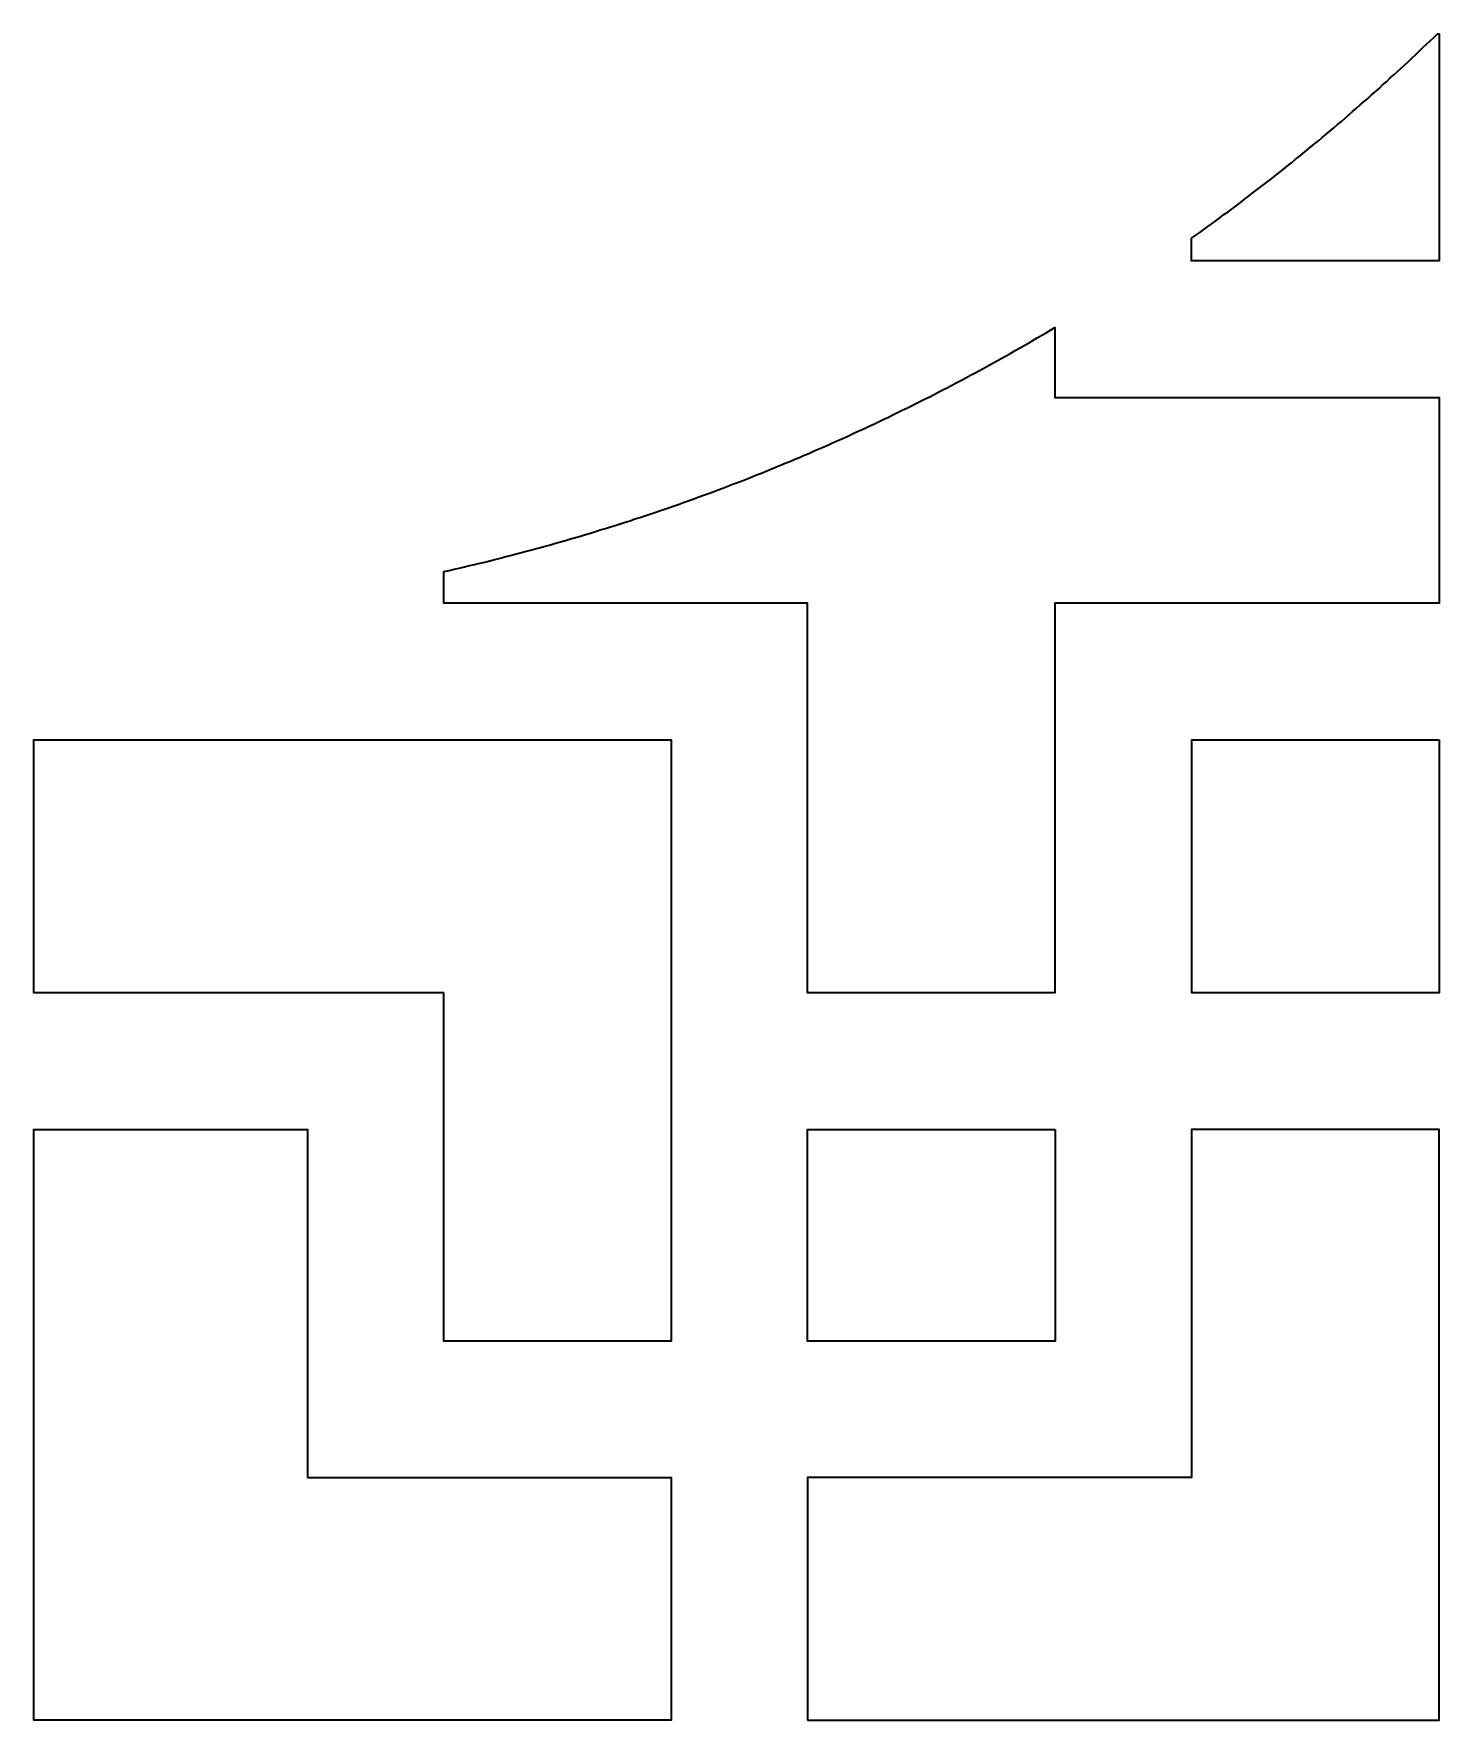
# Model space of a CAD drawing. Header units: centimetres. Extents: x 24 to 482, y -156 to 120.
# Drawn here: x 315.5 to 334.04, y -60.5 to -38.27 of the extents above; entities that cross this region are included whole.
import ezdxf

# ---------------------------------------------------------------- set-up
doc = ezdxf.new("R2010")
doc.units = ezdxf.units.CM
doc.header["$MEASUREMENT"] = 0
doc.layers.add('layer 1', color=7, linetype='Continuous')

msp = doc.modelspace()

# ---------------------------------------------------------------- linework, layer by layer
at = {"layer": 'layer 1', "color": 250, "lineweight": 35}
for points, knots in [([(330.77282, -40.96453), (330.77282, -40.96453), (330.77282, -41.26454), (330.77282, -41.26454), (330.77282, -41.26454), (330.77282, -41.26454), (334.04032, -41.26454), (334.04032, -41.26454), (334.04032, -41.26454), (334.04032, -41.26454), (334.04032, -38.26954), (334.04032, -38.26954), (334.04032, -38.26954), (334.04032, -38.26954), (334.01532, -38.26954), (334.01532, -38.26954), (334.01532, -38.26954), (334.01532, -38.26954), (334.01532, -38.26954), (334.01532, -38.26954), (334.01532, -38.26954), (334.01532, -38.26954), (333.96782, -38.31704), (333.96782, -38.31704), (333.96782, -38.31704), (333.96782, -38.31704), (333.92032, -38.36204), (333.92032, -38.36204), (333.92032, -38.36204), (333.92032, -38.36204), (333.87282, -38.40704), (333.87282, -38.40704), (333.87282, -38.40704), (333.87282, -38.40704), (333.82532, -38.45204), (333.82532, -38.45204), (333.82532, -38.45204), (333.82532, -38.45204), (333.77782, -38.49704), (333.77782, -38.49704), (333.77782, -38.49704), (333.77782, -38.49704), (333.73032, -38.54454), (333.73032, -38.54454), (333.73032, -38.54454), (333.73032, -38.54454), (333.68032, -38.58953), (333.68032, -38.58953), (333.68032, -38.58953), (333.68032, -38.58953), (333.63282, -38.63454), (333.63282, -38.63454), (333.63282, -38.63454), (333.63282, -38.63454), (333.58532, -38.67954), (333.58532, -38.67954), (333.58532, -38.67954), (333.58532, -38.67954), (333.53782, -38.72204), (333.53782, -38.72204), (333.53782, -38.72204), (333.53782, -38.72204), (333.48782, -38.76704), (333.48782, -38.76704), (333.48782, -38.76704), (333.48782, -38.76704), (333.44032, -38.81204), (333.44032, -38.81204), (333.44032, -38.81204), (333.44032, -38.81204), (333.39032, -38.85704), (333.39032, -38.85704), (333.39032, -38.85704), (333.39032, -38.85704), (333.34282, -38.90203), (333.34282, -38.90203), (333.34282, -38.90203), (333.34282, -38.90203), (333.29282, -38.94454), (333.29282, -38.94454), (333.29282, -38.94454), (333.29282, -38.94454), (333.24532, -38.98953), (333.24532, -38.98953), (333.24532, -38.98953), (333.24532, -38.98953), (333.19532, -39.03454), (333.19532, -39.03454), (333.19532, -39.03454), (333.19532, -39.03454), (333.14532, -39.07704), (333.14532, -39.07704), (333.14532, -39.07704), (333.14532, -39.07704), (333.09782, -39.12204), (333.09782, -39.12204), (333.09782, -39.12204), (333.09782, -39.12204), (333.04782, -39.16454), (333.04782, -39.16454), (333.04782, -39.16454), (333.04782, -39.16454), (332.99782, -39.20704), (332.99782, -39.20704), (332.99782, -39.20704), (332.99782, -39.20704), (332.94782, -39.25204), (332.94782, -39.25204), (332.94782, -39.25204), (332.94782, -39.25204), (332.89782, -39.29453), (332.89782, -39.29453), (332.89782, -39.29453), (332.89782, -39.29453), (332.84782, -39.33704), (332.84782, -39.33704), (332.84782, -39.33704), (332.84782, -39.33704), (332.80032, -39.38203), (332.80032, -39.38203), (332.80032, -39.38203), (332.80032, -39.38203), (332.75031, -39.42454), (332.75031, -39.42454), (332.75031, -39.42454), (332.75031, -39.42454), (332.69782, -39.46704), (332.69782, -39.46704), (332.69782, -39.46704), (332.69782, -39.46704), (332.64782, -39.50954), (332.64782, -39.50954), (332.64782, -39.50954), (332.64782, -39.50954), (332.59781, -39.55204), (332.59781, -39.55204), (332.59781, -39.55204), (332.59781, -39.55204), (332.54782, -39.59454), (332.54782, -39.59454), (332.54782, -39.59454), (332.54782, -39.59454), (332.49782, -39.63704), (332.49782, -39.63704), (332.49782, -39.63704), (332.49782, -39.63704), (332.44781, -39.67954), (332.44781, -39.67954), (332.44781, -39.67954), (332.44781, -39.67954), (332.39532, -39.72204), (332.39532, -39.72204), (332.39532, -39.72204), (332.39532, -39.72204), (332.34532, -39.76204), (332.34532, -39.76204), (332.34532, -39.76204), (332.34532, -39.76204), (332.29531, -39.80454), (332.29531, -39.80454), (332.29531, -39.80454), (332.29531, -39.80454), (332.24282, -39.84704), (332.24282, -39.84704), (332.24282, -39.84704), (332.24282, -39.84704), (332.19282, -39.88704), (332.19282, -39.88704), (332.19282, -39.88704), (332.19282, -39.88704), (332.14031, -39.92953), (332.14031, -39.92953), (332.14031, -39.92953), (332.14031, -39.92953), (332.09032, -39.97204), (332.09032, -39.97204), (332.09032, -39.97204), (332.09032, -39.97204), (332.03782, -40.01203), (332.03782, -40.01203), (332.03782, -40.01203), (332.03782, -40.01203), (331.98781, -40.05454), (331.98781, -40.05454), (331.98781, -40.05454), (331.98781, -40.05454), (331.93532, -40.09453), (331.93532, -40.09453), (331.93532, -40.09453), (331.93532, -40.09453), (331.88282, -40.13454), (331.88282, -40.13454), (331.88282, -40.13454), (331.88282, -40.13454), (331.83031, -40.17703), (331.83031, -40.17703), (331.83031, -40.17703), (331.83031, -40.17703), (331.78032, -40.21704), (331.78032, -40.21704), (331.78032, -40.21704), (331.78032, -40.21704), (331.72782, -40.25703), (331.72782, -40.25703), (331.72782, -40.25703), (331.72782, -40.25703), (331.67532, -40.29704), (331.67532, -40.29704), (331.67532, -40.29704), (331.67532, -40.29704), (331.62282, -40.33703), (331.62282, -40.33703), (331.62282, -40.33703), (331.62282, -40.33703), (331.57032, -40.37704), (331.57032, -40.37704), (331.57032, -40.37704), (331.57032, -40.37704), (331.51782, -40.41703), (331.51782, -40.41703), (331.51782, -40.41703), (331.51782, -40.41703), (331.46532, -40.45704), (331.46532, -40.45704), (331.46532, -40.45704), (331.46532, -40.45704), (331.41282, -40.49703), (331.41282, -40.49703), (331.41282, -40.49703), (331.41282, -40.49703), (331.36032, -40.53704), (331.36032, -40.53704), (331.36032, -40.53704), (331.36032, -40.53704), (331.30782, -40.57703), (331.30782, -40.57703), (331.30782, -40.57703), (331.30782, -40.57703), (331.25532, -40.61704), (331.25532, -40.61704), (331.25532, -40.61704), (331.25532, -40.61704), (331.20032, -40.65453), (331.20032, -40.65453), (331.20032, -40.65453), (331.20032, -40.65453), (331.14782, -40.69454), (331.14782, -40.69454), (331.14782, -40.69454), (331.14782, -40.69454), (331.09532, -40.73453), (331.09532, -40.73453), (331.09532, -40.73453), (331.09532, -40.73453), (331.04282, -40.77204), (331.04282, -40.77204), (331.04282, -40.77204), (331.04282, -40.77204), (330.98782, -40.81203), (330.98782, -40.81203), (330.98782, -40.81203), (330.98782, -40.81203), (330.93532, -40.84954), (330.93532, -40.84954), (330.93532, -40.84954), (330.93532, -40.84954), (330.88032, -40.88953), (330.88032, -40.88953), (330.88032, -40.88953), (330.88032, -40.88953), (330.82782, -40.92704), (330.82782, -40.92704), (330.82782, -40.92704), (330.82782, -40.92704), (330.77282, -40.96453), (330.77282, -40.96453)], [0, 0, 0, 0, 0.01428571, 0.01428571, 0.01428571, 0.01428571, 0.02857143, 0.02857143, 0.02857143, 0.02857143, 0.04285714, 0.04285714, 0.04285714, 0.04285714, 0.05714286, 0.05714286, 0.05714286, 0.05714286, 0.07142857, 0.07142857, 0.07142857, 0.07142857, 0.08571429, 0.08571429, 0.08571429, 0.08571429, 0.1, 0.1, 0.1, 0.1, 0.11428571, 0.11428571, 0.11428571, 0.11428571, 0.12857143, 0.12857143, 0.12857143, 0.12857143, 0.14285714, 0.14285714, 0.14285714, 0.14285714, 0.15714286, 0.15714286, 0.15714286, 0.15714286, 0.17142857, 0.17142857, 0.17142857, 0.17142857, 0.18571429, 0.18571429, 0.18571429, 0.18571429, 0.2, 0.2, 0.2, 0.2, 0.21428571, 0.21428571, 0.21428571, 0.21428571, 0.22857143, 0.22857143, 0.22857143, 0.22857143, 0.24285714, 0.24285714, 0.24285714, 0.24285714, 0.25714286, 0.25714286, 0.25714286, 0.25714286, 0.27142857, 0.27142857, 0.27142857, 0.27142857, 0.28571429, 0.28571429, 0.28571429, 0.28571429, 0.3, 0.3, 0.3, 0.3, 0.31428571, 0.31428571, 0.31428571, 0.31428571, 0.32857143, 0.32857143, 0.32857143, 0.32857143, 0.34285714, 0.34285714, 0.34285714, 0.34285714, 0.35714286, 0.35714286, 0.35714286, 0.35714286, 0.37142857, 0.37142857, 0.37142857, 0.37142857, 0.38571429, 0.38571429, 0.38571429, 0.38571429, 0.4, 0.4, 0.4, 0.4, 0.41428571, 0.41428571, 0.41428571, 0.41428571, 0.42857143, 0.42857143, 0.42857143, 0.42857143, 0.44285714, 0.44285714, 0.44285714, 0.44285714, 0.45714286, 0.45714286, 0.45714286, 0.45714286, 0.47142857, 0.47142857, 0.47142857, 0.47142857, 0.48571429, 0.48571429, 0.48571429, 0.48571429, 0.5, 0.5, 0.5, 0.5, 0.51428571, 0.51428571, 0.51428571, 0.51428571, 0.52857143, 0.52857143, 0.52857143, 0.52857143, 0.54285714, 0.54285714, 0.54285714, 0.54285714, 0.55714286, 0.55714286, 0.55714286, 0.55714286, 0.57142857, 0.57142857, 0.57142857, 0.57142857, 0.58571429, 0.58571429, 0.58571429, 0.58571429, 0.6, 0.6, 0.6, 0.6, 0.61428571, 0.61428571, 0.61428571, 0.61428571, 0.62857143, 0.62857143, 0.62857143, 0.62857143, 0.64285714, 0.64285714, 0.64285714, 0.64285714, 0.65714286, 0.65714286, 0.65714286, 0.65714286, 0.67142857, 0.67142857, 0.67142857, 0.67142857, 0.68571429, 0.68571429, 0.68571429, 0.68571429, 0.7, 0.7, 0.7, 0.7, 0.71428571, 0.71428571, 0.71428571, 0.71428571, 0.72857143, 0.72857143, 0.72857143, 0.72857143, 0.74285714, 0.74285714, 0.74285714, 0.74285714, 0.75714286, 0.75714286, 0.75714286, 0.75714286, 0.77142857, 0.77142857, 0.77142857, 0.77142857, 0.78571429, 0.78571429, 0.78571429, 0.78571429, 0.8, 0.8, 0.8, 0.8, 0.81428571, 0.81428571, 0.81428571, 0.81428571, 0.82857143, 0.82857143, 0.82857143, 0.82857143, 0.84285714, 0.84285714, 0.84285714, 0.84285714, 0.85714286, 0.85714286, 0.85714286, 0.85714286, 0.87142857, 0.87142857, 0.87142857, 0.87142857, 0.88571429, 0.88571429, 0.88571429, 0.88571429, 0.9, 0.9, 0.9, 0.9, 0.91428571, 0.91428571, 0.91428571, 0.91428571, 0.92857143, 0.92857143, 0.92857143, 0.92857143, 0.94285714, 0.94285714, 0.94285714, 0.94285714, 0.95714286, 0.95714286, 0.95714286, 0.95714286, 0.97142857, 0.97142857, 0.97142857, 0.97142857, 1, 1, 1, 1]), ([(320.91282, -45.35954), (320.91282, -45.35954), (320.91282, -45.77704), (320.91282, -45.77704), (320.91282, -45.77704), (320.91282, -45.77704), (325.70782, -45.77704), (325.70782, -45.77704), (325.70782, -45.77704), (325.70782, -45.77704), (325.70782, -50.91454), (325.70782, -50.91454), (325.70782, -50.91454), (325.70782, -50.91454), (328.97031, -50.91454), (328.97031, -50.91454), (328.97031, -50.91454), (328.97031, -50.91454), (328.97031, -45.77704), (328.97031, -45.77704), (328.97031, -45.77704), (328.97031, -45.77704), (334.04032, -45.77704), (334.04032, -45.77704), (334.04032, -45.77704), (334.04032, -45.77704), (334.04032, -43.06454), (334.04032, -43.06454), (334.04032, -43.06454), (334.04032, -43.06454), (328.97031, -43.06454), (328.97031, -43.06454), (328.97031, -43.06454), (328.97031, -43.06454), (328.97031, -42.14204), (328.97031, -42.14204), (328.97031, -42.14204), (328.97031, -42.14204), (328.97031, -42.14204), (328.97031, -42.14204), (328.97031, -42.14204), (328.97031, -42.14204), (328.91282, -42.17704), (328.91282, -42.17704), (328.91282, -42.17704), (328.91282, -42.17704), (328.85532, -42.21204), (328.85532, -42.21204), (328.85532, -42.21204), (328.85532, -42.21204), (328.79781, -42.24453), (328.79781, -42.24453), (328.79781, -42.24453), (328.79781, -42.24453), (328.73782, -42.27954), (328.73782, -42.27954), (328.73782, -42.27954), (328.73782, -42.27954), (328.68032, -42.31203), (328.68032, -42.31203), (328.68032, -42.31203), (328.68032, -42.31203), (328.62281, -42.34704), (328.62281, -42.34704), (328.62281, -42.34704), (328.62281, -42.34704), (328.56532, -42.37954), (328.56532, -42.37954), (328.56532, -42.37954), (328.56532, -42.37954), (328.50532, -42.41454), (328.50532, -42.41454), (328.50532, -42.41454), (328.50532, -42.41454), (328.44782, -42.44704), (328.44782, -42.44704), (328.44782, -42.44704), (328.44782, -42.44704), (328.38782, -42.47953), (328.38782, -42.47953), (328.38782, -42.47953), (328.38782, -42.47953), (328.33031, -42.51454), (328.33031, -42.51454), (328.33031, -42.51454), (328.33031, -42.51454), (328.27032, -42.54704), (328.27032, -42.54704), (328.27032, -42.54704), (328.27032, -42.54704), (328.21282, -42.57954), (328.21282, -42.57954), (328.21282, -42.57954), (328.21282, -42.57954), (328.15281, -42.61204), (328.15281, -42.61204), (328.15281, -42.61204), (328.15281, -42.61204), (328.09532, -42.64454), (328.09532, -42.64454), (328.09532, -42.64454), (328.09532, -42.64454), (328.03532, -42.67704), (328.03532, -42.67704), (328.03532, -42.67704), (328.03532, -42.67704), (327.97532, -42.70953), (327.97532, -42.70953), (327.97532, -42.70953), (327.97532, -42.70953), (327.91782, -42.74204), (327.91782, -42.74204), (327.91782, -42.74204), (327.91782, -42.74204), (327.85781, -42.77204), (327.85781, -42.77204), (327.85781, -42.77204), (327.85781, -42.77204), (327.79782, -42.80454), (327.79782, -42.80454), (327.79782, -42.80454), (327.79782, -42.80454), (327.73782, -42.83704), (327.73782, -42.83704), (327.73782, -42.83704), (327.73782, -42.83704), (327.67781, -42.86703), (327.67781, -42.86703), (327.67781, -42.86703), (327.67781, -42.86703), (327.62032, -42.89954), (327.62032, -42.89954), (327.62032, -42.89954), (327.62032, -42.89954), (327.56032, -42.93204), (327.56032, -42.93204), (327.56032, -42.93204), (327.56032, -42.93204), (327.50032, -42.96204), (327.50032, -42.96204), (327.50032, -42.96204), (327.50032, -42.96204), (327.44032, -42.99204), (327.44032, -42.99204), (327.44032, -42.99204), (327.44032, -42.99204), (327.38031, -43.02453), (327.38031, -43.02453), (327.38031, -43.02453), (327.38031, -43.02453), (327.32032, -43.05454), (327.32032, -43.05454), (327.32032, -43.05454), (327.32032, -43.05454), (327.26032, -43.08454), (327.26032, -43.08454), (327.26032, -43.08454), (327.26032, -43.08454), (327.19781, -43.11453), (327.19781, -43.11453), (327.19781, -43.11453), (327.19781, -43.11453), (327.13782, -43.14454), (327.13782, -43.14454), (327.13782, -43.14454), (327.13782, -43.14454), (327.07782, -43.17454), (327.07782, -43.17454), (327.07782, -43.17454), (327.07782, -43.17454), (327.01782, -43.20454), (327.01782, -43.20454), (327.01782, -43.20454), (327.01782, -43.20454), (326.95782, -43.23454), (326.95782, -43.23454), (326.95782, -43.23454), (326.95782, -43.23454), (326.89531, -43.26453), (326.89531, -43.26453), (326.89531, -43.26453), (326.89531, -43.26453), (326.83532, -43.29454), (326.83532, -43.29454), (326.83532, -43.29454), (326.83532, -43.29454), (326.77532, -43.32454), (326.77532, -43.32454), (326.77532, -43.32454), (326.77532, -43.32454), (326.71282, -43.35203), (326.71282, -43.35203), (326.71282, -43.35203), (326.71282, -43.35203), (326.65282, -43.38204), (326.65282, -43.38204), (326.65282, -43.38204), (326.65282, -43.38204), (326.59031, -43.41204), (326.59031, -43.41204), (326.59031, -43.41204), (326.59031, -43.41204), (326.53032, -43.43954), (326.53032, -43.43954), (326.53032, -43.43954), (326.53032, -43.43954), (326.46782, -43.46954), (326.46782, -43.46954), (326.46782, -43.46954), (326.46782, -43.46954), (326.40781, -43.49704), (326.40781, -43.49704), (326.40781, -43.49704), (326.40781, -43.49704), (326.34532, -43.52454), (326.34532, -43.52454), (326.34532, -43.52454), (326.34532, -43.52454), (326.28532, -43.55454), (326.28532, -43.55454), (326.28532, -43.55454), (326.28532, -43.55454), (326.22282, -43.58203), (326.22282, -43.58203), (326.22282, -43.58203), (326.22282, -43.58203), (326.16032, -43.60954), (326.16032, -43.60954), (326.16032, -43.60954), (326.16032, -43.60954), (326.09781, -43.63704), (326.09781, -43.63704), (326.09781, -43.63704), (326.09781, -43.63704), (326.03782, -43.66453), (326.03782, -43.66453), (326.03782, -43.66453), (326.03782, -43.66453), (325.97532, -43.69204), (325.97532, -43.69204), (325.97532, -43.69204), (325.97532, -43.69204), (325.91282, -43.71954), (325.91282, -43.71954), (325.91282, -43.71954), (325.91282, -43.71954), (325.85032, -43.74703), (325.85032, -43.74703), (325.85032, -43.74703), (325.85032, -43.74703), (325.78781, -43.77454), (325.78781, -43.77454), (325.78781, -43.77454), (325.78781, -43.77454), (325.72532, -43.80204), (325.72532, -43.80204), (325.72532, -43.80204), (325.72532, -43.80204), (325.66282, -43.82703), (325.66282, -43.82703), (325.66282, -43.82703), (325.66282, -43.82703), (325.60281, -43.85454), (325.60281, -43.85454), (325.60281, -43.85454), (325.60281, -43.85454), (325.54032, -43.87954), (325.54032, -43.87954), (325.54032, -43.87954), (325.54032, -43.87954), (325.47531, -43.90703), (325.47531, -43.90703), (325.47531, -43.90703), (325.47531, -43.90703), (325.41282, -43.93204), (325.41282, -43.93204), (325.41282, -43.93204), (325.41282, -43.93204), (325.35032, -43.95954), (325.35032, -43.95954), (325.35032, -43.95954), (325.35032, -43.95954), (325.28781, -43.98453), (325.28781, -43.98453), (325.28781, -43.98453), (325.28781, -43.98453), (325.22532, -44.00954), (325.22532, -44.00954), (325.22532, -44.00954), (325.22532, -44.00954), (325.16281, -44.03704), (325.16281, -44.03704), (325.16281, -44.03704), (325.16281, -44.03704), (325.10032, -44.06203), (325.10032, -44.06203), (325.10032, -44.06203), (325.10032, -44.06203), (325.03532, -44.08704), (325.03532, -44.08704), (325.03532, -44.08704), (325.03532, -44.08704), (324.97281, -44.11204), (324.97281, -44.11204), (324.97281, -44.11204), (324.97281, -44.11204), (324.91032, -44.13703), (324.91032, -44.13703), (324.91032, -44.13703), (324.91032, -44.13703), (324.84531, -44.16204), (324.84531, -44.16204), (324.84531, -44.16204), (324.84531, -44.16204), (324.78282, -44.18704), (324.78282, -44.18704), (324.78282, -44.18704), (324.78282, -44.18704), (324.72032, -44.20954), (324.72032, -44.20954), (324.72032, -44.20954), (324.72032, -44.20954), (324.65531, -44.23454), (324.65531, -44.23454), (324.65531, -44.23454), (324.65531, -44.23454), (324.59282, -44.25954), (324.59282, -44.25954), (324.59282, -44.25954), (324.59282, -44.25954), (324.52781, -44.28204), (324.52781, -44.28204), (324.52781, -44.28204), (324.52781, -44.28204), (324.46532, -44.30703), (324.46532, -44.30703), (324.46532, -44.30703), (324.46532, -44.30703), (324.40032, -44.32954), (324.40032, -44.32954), (324.40032, -44.32954), (324.40032, -44.32954), (324.33531, -44.35454), (324.33531, -44.35454), (324.33531, -44.35454), (324.33531, -44.35454), (324.27282, -44.37703), (324.27282, -44.37703), (324.27282, -44.37703), (324.27282, -44.37703), (324.20781, -44.39954), (324.20781, -44.39954), (324.20781, -44.39954), (324.20781, -44.39954), (324.14532, -44.42454), (324.14532, -44.42454), (324.14532, -44.42454), (324.14532, -44.42454), (324.08032, -44.44704), (324.08032, -44.44704), (324.08032, -44.44704), (324.08032, -44.44704), (324.01531, -44.46954), (324.01531, -44.46954), (324.01531, -44.46954), (324.01531, -44.46954), (323.95032, -44.49204), (323.95032, -44.49204), (323.95032, -44.49204), (323.95032, -44.49204), (323.88781, -44.51454), (323.88781, -44.51454), (323.88781, -44.51454), (323.88781, -44.51454), (323.82282, -44.53703), (323.82282, -44.53703), (323.82282, -44.53703), (323.82282, -44.53703), (323.75782, -44.55954), (323.75782, -44.55954), (323.75782, -44.55954), (323.75782, -44.55954), (323.69282, -44.57954), (323.69282, -44.57954), (323.69282, -44.57954), (323.69282, -44.57954), (323.62782, -44.60204), (323.62782, -44.60204), (323.62782, -44.60204), (323.62782, -44.60204), (323.56281, -44.62453), (323.56281, -44.62453), (323.56281, -44.62453), (323.56281, -44.62453), (323.49782, -44.64704), (323.49782, -44.64704), (323.49782, -44.64704), (323.49782, -44.64704), (323.43282, -44.66704), (323.43282, -44.66704), (323.43282, -44.66704), (323.43282, -44.66704), (323.36782, -44.68954), (323.36782, -44.68954), (323.36782, -44.68954), (323.36782, -44.68954), (323.30282, -44.70954), (323.30282, -44.70954), (323.30282, -44.70954), (323.30282, -44.70954), (323.23781, -44.72954), (323.23781, -44.72954), (323.23781, -44.72954), (323.23781, -44.72954), (323.17282, -44.75204), (323.17282, -44.75204), (323.17282, -44.75204), (323.17282, -44.75204), (323.10782, -44.77203), (323.10782, -44.77203), (323.10782, -44.77203), (323.10782, -44.77203), (323.04282, -44.79204), (323.04282, -44.79204), (323.04282, -44.79204), (323.04282, -44.79204), (322.97532, -44.81204), (322.97532, -44.81204), (322.97532, -44.81204), (322.97532, -44.81204), (322.91031, -44.83204), (322.91031, -44.83204), (322.91031, -44.83204), (322.91031, -44.83204), (322.84532, -44.85203), (322.84532, -44.85203), (322.84532, -44.85203), (322.84532, -44.85203), (322.78031, -44.87204), (322.78031, -44.87204), (322.78031, -44.87204), (322.78031, -44.87204), (322.71282, -44.89204), (322.71282, -44.89204), (322.71282, -44.89204), (322.71282, -44.89204), (322.64782, -44.91204), (322.64782, -44.91204), (322.64782, -44.91204), (322.64782, -44.91204), (322.58282, -44.92953), (322.58282, -44.92953), (322.58282, -44.92953), (322.58282, -44.92953), (322.51532, -44.94954), (322.51532, -44.94954), (322.51532, -44.94954), (322.51532, -44.94954), (322.45031, -44.96954), (322.45031, -44.96954), (322.45031, -44.96954), (322.45031, -44.96954), (322.38282, -44.98704), (322.38282, -44.98704), (322.38282, -44.98704), (322.38282, -44.98704), (322.31782, -45.00704), (322.31782, -45.00704), (322.31782, -45.00704), (322.31782, -45.00704), (322.25032, -45.02454), (322.25032, -45.02454), (322.25032, -45.02454), (322.25032, -45.02454), (322.18532, -45.04204), (322.18532, -45.04204), (322.18532, -45.04204), (322.18532, -45.04204), (322.11781, -45.06204), (322.11781, -45.06204), (322.11781, -45.06204), (322.11781, -45.06204), (322.05282, -45.07954), (322.05282, -45.07954), (322.05282, -45.07954), (322.05282, -45.07954), (321.98531, -45.09703), (321.98531, -45.09703), (321.98531, -45.09703), (321.98531, -45.09703), (321.91782, -45.11454), (321.91782, -45.11454), (321.91782, -45.11454), (321.91782, -45.11454), (321.85282, -45.13204), (321.85282, -45.13204), (321.85282, -45.13204), (321.85282, -45.13204), (321.78532, -45.14954), (321.78532, -45.14954), (321.78532, -45.14954), (321.78532, -45.14954), (321.71782, -45.16704), (321.71782, -45.16704), (321.71782, -45.16704), (321.71782, -45.16704), (321.65281, -45.18454), (321.65281, -45.18454), (321.65281, -45.18454), (321.65281, -45.18454), (321.58532, -45.19954), (321.58532, -45.19954), (321.58532, -45.19954), (321.58532, -45.19954), (321.51782, -45.21704), (321.51782, -45.21704), (321.51782, -45.21704), (321.51782, -45.21704), (321.45032, -45.23454), (321.45032, -45.23454), (321.45032, -45.23454), (321.45032, -45.23454), (321.38532, -45.24953), (321.38532, -45.24953), (321.38532, -45.24953), (321.38532, -45.24953), (321.31781, -45.26704), (321.31781, -45.26704), (321.31781, -45.26704), (321.31781, -45.26704), (321.25032, -45.28204), (321.25032, -45.28204), (321.25032, -45.28204), (321.25032, -45.28204), (321.18281, -45.29954), (321.18281, -45.29954), (321.18281, -45.29954), (321.18281, -45.29954), (321.11532, -45.31454), (321.11532, -45.31454), (321.11532, -45.31454), (321.11532, -45.31454), (321.04782, -45.32953), (321.04782, -45.32953), (321.04782, -45.32953), (321.04782, -45.32953), (320.98032, -45.34454), (320.98032, -45.34454), (320.98032, -45.34454), (320.98032, -45.34454), (320.91282, -45.35954), (320.91282, -45.35954)], [0, 0, 0, 0, 0.00719424, 0.00719424, 0.00719424, 0.00719424, 0.01438849, 0.01438849, 0.01438849, 0.01438849, 0.02158273, 0.02158273, 0.02158273, 0.02158273, 0.02877698, 0.02877698, 0.02877698, 0.02877698, 0.03597122, 0.03597122, 0.03597122, 0.03597122, 0.04316547, 0.04316547, 0.04316547, 0.04316547, 0.05035971, 0.05035971, 0.05035971, 0.05035971, 0.05755396, 0.05755396, 0.05755396, 0.05755396, 0.0647482, 0.0647482, 0.0647482, 0.0647482, 0.07194245, 0.07194245, 0.07194245, 0.07194245, 0.07913669, 0.07913669, 0.07913669, 0.07913669, 0.08633094, 0.08633094, 0.08633094, 0.08633094, 0.09352518, 0.09352518, 0.09352518, 0.09352518, 0.10071942, 0.10071942, 0.10071942, 0.10071942, 0.10791367, 0.10791367, 0.10791367, 0.10791367, 0.11510791, 0.11510791, 0.11510791, 0.11510791, 0.12230216, 0.12230216, 0.12230216, 0.12230216, 0.1294964, 0.1294964, 0.1294964, 0.1294964, 0.13669065, 0.13669065, 0.13669065, 0.13669065, 0.14388489, 0.14388489, 0.14388489, 0.14388489, 0.15107914, 0.15107914, 0.15107914, 0.15107914, 0.15827338, 0.15827338, 0.15827338, 0.15827338, 0.16546763, 0.16546763, 0.16546763, 0.16546763, 0.17266187, 0.17266187, 0.17266187, 0.17266187, 0.17985612, 0.17985612, 0.17985612, 0.17985612, 0.18705036, 0.18705036, 0.18705036, 0.18705036, 0.1942446, 0.1942446, 0.1942446, 0.1942446, 0.20143885, 0.20143885, 0.20143885, 0.20143885, 0.20863309, 0.20863309, 0.20863309, 0.20863309, 0.21582734, 0.21582734, 0.21582734, 0.21582734, 0.22302158, 0.22302158, 0.22302158, 0.22302158, 0.23021583, 0.23021583, 0.23021583, 0.23021583, 0.23741007, 0.23741007, 0.23741007, 0.23741007, 0.24460432, 0.24460432, 0.24460432, 0.24460432, 0.25179856, 0.25179856, 0.25179856, 0.25179856, 0.25899281, 0.25899281, 0.25899281, 0.25899281, 0.26618705, 0.26618705, 0.26618705, 0.26618705, 0.27338129, 0.27338129, 0.27338129, 0.27338129, 0.28057554, 0.28057554, 0.28057554, 0.28057554, 0.28776978, 0.28776978, 0.28776978, 0.28776978, 0.29496403, 0.29496403, 0.29496403, 0.29496403, 0.30215827, 0.30215827, 0.30215827, 0.30215827, 0.30935252, 0.30935252, 0.30935252, 0.30935252, 0.31654676, 0.31654676, 0.31654676, 0.31654676, 0.32374101, 0.32374101, 0.32374101, 0.32374101, 0.33093525, 0.33093525, 0.33093525, 0.33093525, 0.3381295, 0.3381295, 0.3381295, 0.3381295, 0.34532374, 0.34532374, 0.34532374, 0.34532374, 0.35251799, 0.35251799, 0.35251799, 0.35251799, 0.35971223, 0.35971223, 0.35971223, 0.35971223, 0.36690647, 0.36690647, 0.36690647, 0.36690647, 0.37410072, 0.37410072, 0.37410072, 0.37410072, 0.38129496, 0.38129496, 0.38129496, 0.38129496, 0.38848921, 0.38848921, 0.38848921, 0.38848921, 0.39568345, 0.39568345, 0.39568345, 0.39568345, 0.4028777, 0.4028777, 0.4028777, 0.4028777, 0.41007194, 0.41007194, 0.41007194, 0.41007194, 0.41726619, 0.41726619, 0.41726619, 0.41726619, 0.42446043, 0.42446043, 0.42446043, 0.42446043, 0.43165468, 0.43165468, 0.43165468, 0.43165468, 0.43884892, 0.43884892, 0.43884892, 0.43884892, 0.44604317, 0.44604317, 0.44604317, 0.44604317, 0.45323741, 0.45323741, 0.45323741, 0.45323741, 0.46043165, 0.46043165, 0.46043165, 0.46043165, 0.4676259, 0.4676259, 0.4676259, 0.4676259, 0.47482014, 0.47482014, 0.47482014, 0.47482014, 0.48201439, 0.48201439, 0.48201439, 0.48201439, 0.48920863, 0.48920863, 0.48920863, 0.48920863, 0.49640288, 0.49640288, 0.49640288, 0.49640288, 0.50359712, 0.50359712, 0.50359712, 0.50359712, 0.51079137, 0.51079137, 0.51079137, 0.51079137, 0.51798561, 0.51798561, 0.51798561, 0.51798561, 0.52517986, 0.52517986, 0.52517986, 0.52517986, 0.5323741, 0.5323741, 0.5323741, 0.5323741, 0.53956835, 0.53956835, 0.53956835, 0.53956835, 0.54676259, 0.54676259, 0.54676259, 0.54676259, 0.55395683, 0.55395683, 0.55395683, 0.55395683, 0.56115108, 0.56115108, 0.56115108, 0.56115108, 0.56834532, 0.56834532, 0.56834532, 0.56834532, 0.57553957, 0.57553957, 0.57553957, 0.57553957, 0.58273381, 0.58273381, 0.58273381, 0.58273381, 0.58992806, 0.58992806, 0.58992806, 0.58992806, 0.5971223, 0.5971223, 0.5971223, 0.5971223, 0.60431655, 0.60431655, 0.60431655, 0.60431655, 0.61151079, 0.61151079, 0.61151079, 0.61151079, 0.61870504, 0.61870504, 0.61870504, 0.61870504, 0.62589928, 0.62589928, 0.62589928, 0.62589928, 0.63309353, 0.63309353, 0.63309353, 0.63309353, 0.64028777, 0.64028777, 0.64028777, 0.64028777, 0.64748201, 0.64748201, 0.64748201, 0.64748201, 0.65467626, 0.65467626, 0.65467626, 0.65467626, 0.6618705, 0.6618705, 0.6618705, 0.6618705, 0.66906475, 0.66906475, 0.66906475, 0.66906475, 0.67625899, 0.67625899, 0.67625899, 0.67625899, 0.68345324, 0.68345324, 0.68345324, 0.68345324, 0.69064748, 0.69064748, 0.69064748, 0.69064748, 0.69784173, 0.69784173, 0.69784173, 0.69784173, 0.70503597, 0.70503597, 0.70503597, 0.70503597, 0.71223022, 0.71223022, 0.71223022, 0.71223022, 0.71942446, 0.71942446, 0.71942446, 0.71942446, 0.72661871, 0.72661871, 0.72661871, 0.72661871, 0.73381295, 0.73381295, 0.73381295, 0.73381295, 0.74100719, 0.74100719, 0.74100719, 0.74100719, 0.74820144, 0.74820144, 0.74820144, 0.74820144, 0.75539568, 0.75539568, 0.75539568, 0.75539568, 0.76258993, 0.76258993, 0.76258993, 0.76258993, 0.76978417, 0.76978417, 0.76978417, 0.76978417, 0.77697842, 0.77697842, 0.77697842, 0.77697842, 0.78417266, 0.78417266, 0.78417266, 0.78417266, 0.79136691, 0.79136691, 0.79136691, 0.79136691, 0.79856115, 0.79856115, 0.79856115, 0.79856115, 0.8057554, 0.8057554, 0.8057554, 0.8057554, 0.81294964, 0.81294964, 0.81294964, 0.81294964, 0.82014388, 0.82014388, 0.82014388, 0.82014388, 0.82733813, 0.82733813, 0.82733813, 0.82733813, 0.83453237, 0.83453237, 0.83453237, 0.83453237, 0.84172662, 0.84172662, 0.84172662, 0.84172662, 0.84892086, 0.84892086, 0.84892086, 0.84892086, 0.85611511, 0.85611511, 0.85611511, 0.85611511, 0.86330935, 0.86330935, 0.86330935, 0.86330935, 0.8705036, 0.8705036, 0.8705036, 0.8705036, 0.87769784, 0.87769784, 0.87769784, 0.87769784, 0.88489209, 0.88489209, 0.88489209, 0.88489209, 0.89208633, 0.89208633, 0.89208633, 0.89208633, 0.89928058, 0.89928058, 0.89928058, 0.89928058, 0.90647482, 0.90647482, 0.90647482, 0.90647482, 0.91366906, 0.91366906, 0.91366906, 0.91366906, 0.92086331, 0.92086331, 0.92086331, 0.92086331, 0.92805755, 0.92805755, 0.92805755, 0.92805755, 0.9352518, 0.9352518, 0.9352518, 0.9352518, 0.94244604, 0.94244604, 0.94244604, 0.94244604, 0.94964029, 0.94964029, 0.94964029, 0.94964029, 0.95683453, 0.95683453, 0.95683453, 0.95683453, 0.96402878, 0.96402878, 0.96402878, 0.96402878, 0.97122302, 0.97122302, 0.97122302, 0.97122302, 0.97841727, 0.97841727, 0.97841727, 0.97841727, 0.98561151, 0.98561151, 0.98561151, 0.98561151, 1, 1, 1, 1]), ([(320.91282, -50.91454), (320.91282, -50.91454), (320.91282, -55.50454), (320.91282, -55.50454), (320.91282, -55.50454), (320.91282, -55.50454), (323.90782, -55.50454), (323.90782, -55.50454), (323.90782, -55.50454), (323.90782, -55.50454), (323.90782, -47.57704), (323.90782, -47.57704), (323.90782, -47.57704), (323.90782, -47.57704), (315.50282, -47.57704), (315.50282, -47.57704), (315.50282, -47.57704), (315.50282, -47.57704), (315.50282, -50.91454), (315.50282, -50.91454), (315.50282, -50.91454), (315.50282, -50.91454), (320.91282, -50.91454), (320.91282, -50.91454)], [0, 0, 0, 0, 0.14285714, 0.14285714, 0.14285714, 0.14285714, 0.28571429, 0.28571429, 0.28571429, 0.28571429, 0.42857143, 0.42857143, 0.42857143, 0.42857143, 0.57142857, 0.57142857, 0.57142857, 0.57142857, 0.71428571, 0.71428571, 0.71428571, 0.71428571, 1, 1, 1, 1]), ([(334.03782, -47.57704), (334.03782, -47.57704), (330.77532, -47.57704), (330.77532, -47.57704), (330.77532, -47.57704), (330.77532, -47.57704), (330.77532, -50.91454), (330.77532, -50.91454), (330.77532, -50.91454), (330.77532, -50.91454), (334.03782, -50.91454), (334.03782, -50.91454), (334.03782, -50.91454), (334.03782, -50.91454), (334.03782, -47.57704), (334.03782, -47.57704)], [0, 0, 0, 0, 0.2, 0.2, 0.2, 0.2, 0.4, 0.4, 0.4, 0.4, 0.6, 0.6, 0.6, 0.6, 1, 1, 1, 1]), ([(319.11282, -57.30454), (319.11282, -57.30454), (319.11282, -52.71453), (319.11282, -52.71453), (319.11282, -52.71453), (319.11282, -52.71453), (315.50282, -52.71453), (315.50282, -52.71453), (315.50282, -52.71453), (315.50282, -52.71453), (315.50282, -60.50454), (315.50282, -60.50454), (315.50282, -60.50454), (315.50282, -60.50454), (323.90782, -60.50454), (323.90782, -60.50454), (323.90782, -60.50454), (323.90782, -60.50454), (323.90782, -57.30454), (323.90782, -57.30454), (323.90782, -57.30454), (323.90782, -57.30454), (319.11282, -57.30454), (319.11282, -57.30454)], [0, 0, 0, 0, 0.14285714, 0.14285714, 0.14285714, 0.14285714, 0.28571429, 0.28571429, 0.28571429, 0.28571429, 0.42857143, 0.42857143, 0.42857143, 0.42857143, 0.57142857, 0.57142857, 0.57142857, 0.57142857, 0.71428571, 0.71428571, 0.71428571, 0.71428571, 1, 1, 1, 1]), ([(325.70782, -60.50454), (325.70782, -60.50454), (325.70782, -57.30454), (325.70782, -57.30454), (325.70782, -57.30454), (325.70782, -57.30454), (330.77282, -57.30454), (330.77282, -57.30454), (330.77282, -57.30454), (330.77282, -57.30454), (330.77282, -52.71453), (330.77282, -52.71453), (330.77282, -52.71453), (330.77282, -52.71453), (334.04032, -52.71453), (334.04032, -52.71453), (334.04032, -52.71453), (334.04032, -52.71453), (334.04032, -60.50454), (334.04032, -60.50454), (334.04032, -60.50454), (334.04032, -60.50454), (325.70782, -60.50454), (325.70782, -60.50454)], [0, 0, 0, 0, 0.14285714, 0.14285714, 0.14285714, 0.14285714, 0.28571429, 0.28571429, 0.28571429, 0.28571429, 0.42857143, 0.42857143, 0.42857143, 0.42857143, 0.57142857, 0.57142857, 0.57142857, 0.57142857, 0.71428571, 0.71428571, 0.71428571, 0.71428571, 1, 1, 1, 1]), ([(328.97532, -52.71453), (328.97532, -52.71453), (325.70782, -52.71453), (325.70782, -52.71453), (325.70782, -52.71453), (325.70782, -52.71453), (325.70782, -55.50454), (325.70782, -55.50454), (325.70782, -55.50454), (325.70782, -55.50454), (328.97532, -55.50454), (328.97532, -55.50454), (328.97532, -55.50454), (328.97532, -55.50454), (328.97532, -52.71453), (328.97532, -52.71453)], [0, 0, 0, 0, 0.2, 0.2, 0.2, 0.2, 0.4, 0.4, 0.4, 0.4, 0.6, 0.6, 0.6, 0.6, 1, 1, 1, 1])]:
    msp.add_open_spline(points, degree=3, knots=knots, dxfattribs=at)

doc.saveas('drawing.dxf')
